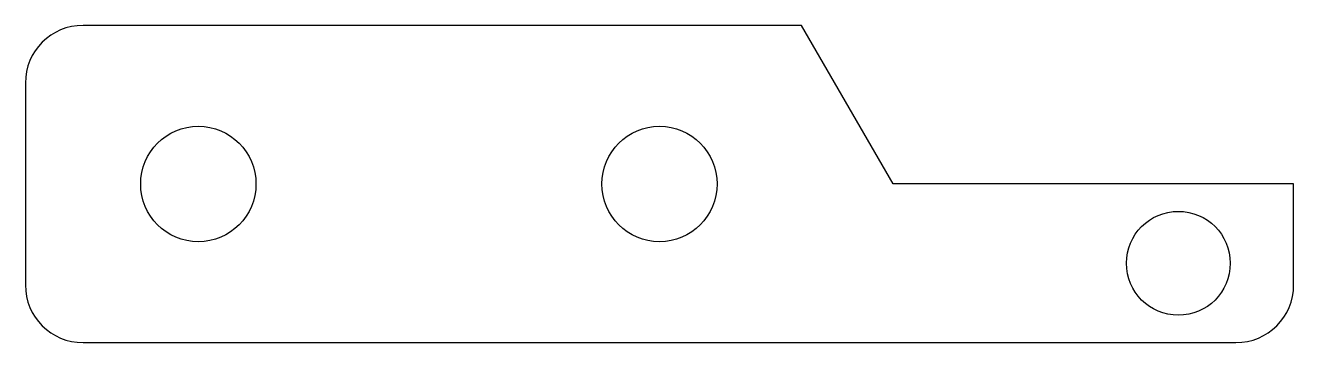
# Model space of a CAD drawing. Header units: inches. Extents: x 0.054 to 0.92, y 0.751 to 0.967.
import ezdxf

# ---------------------------------------------------------------- set-up
doc = ezdxf.new("R2010")
doc.units = ezdxf.units.IN
doc.header["$LTSCALE"] = 0.065185
doc.header["$MEASUREMENT"] = 0
doc.layers.get('0').update_dxf_attribs({"linetype": 'CONTINUOUS'})

msp = doc.modelspace()

# ---------------------------------------------------------------- linework, layer by layer
at = {"color": 7, "linetype": 'CONTINUOUS'}
for p, q in [((0.58405, 0.96704), (0.09329, 0.96704)), ((0.64656, 0.85877), (0.58405, 0.96704)), ((0.05391, 0.92767), (0.05391, 0.78987)), ((0.92006, 0.85877), (0.64656, 0.85877)), ((0.92006, 0.78987), (0.92006, 0.85877)), ((0.09329, 0.7505), (0.88069, 0.7505))]:
    msp.add_line(p, q, dxfattribs=at)
for centre, radius in [((0.17203, 0.85877), 0.03937), ((0.48699, 0.85877), 0.03937), ((0.84132, 0.80464), 0.03543)]:
    msp.add_circle(centre, radius, dxfattribs=at)
for centre, start, end in [((0.09329, 0.92767), 90, 180), ((0.09329, 0.78987), 180, 270), ((0.88069, 0.78987), 270, 360)]:
    msp.add_arc(centre, 0.03937, start, end, dxfattribs=at)

doc.saveas('drawing.dxf')
